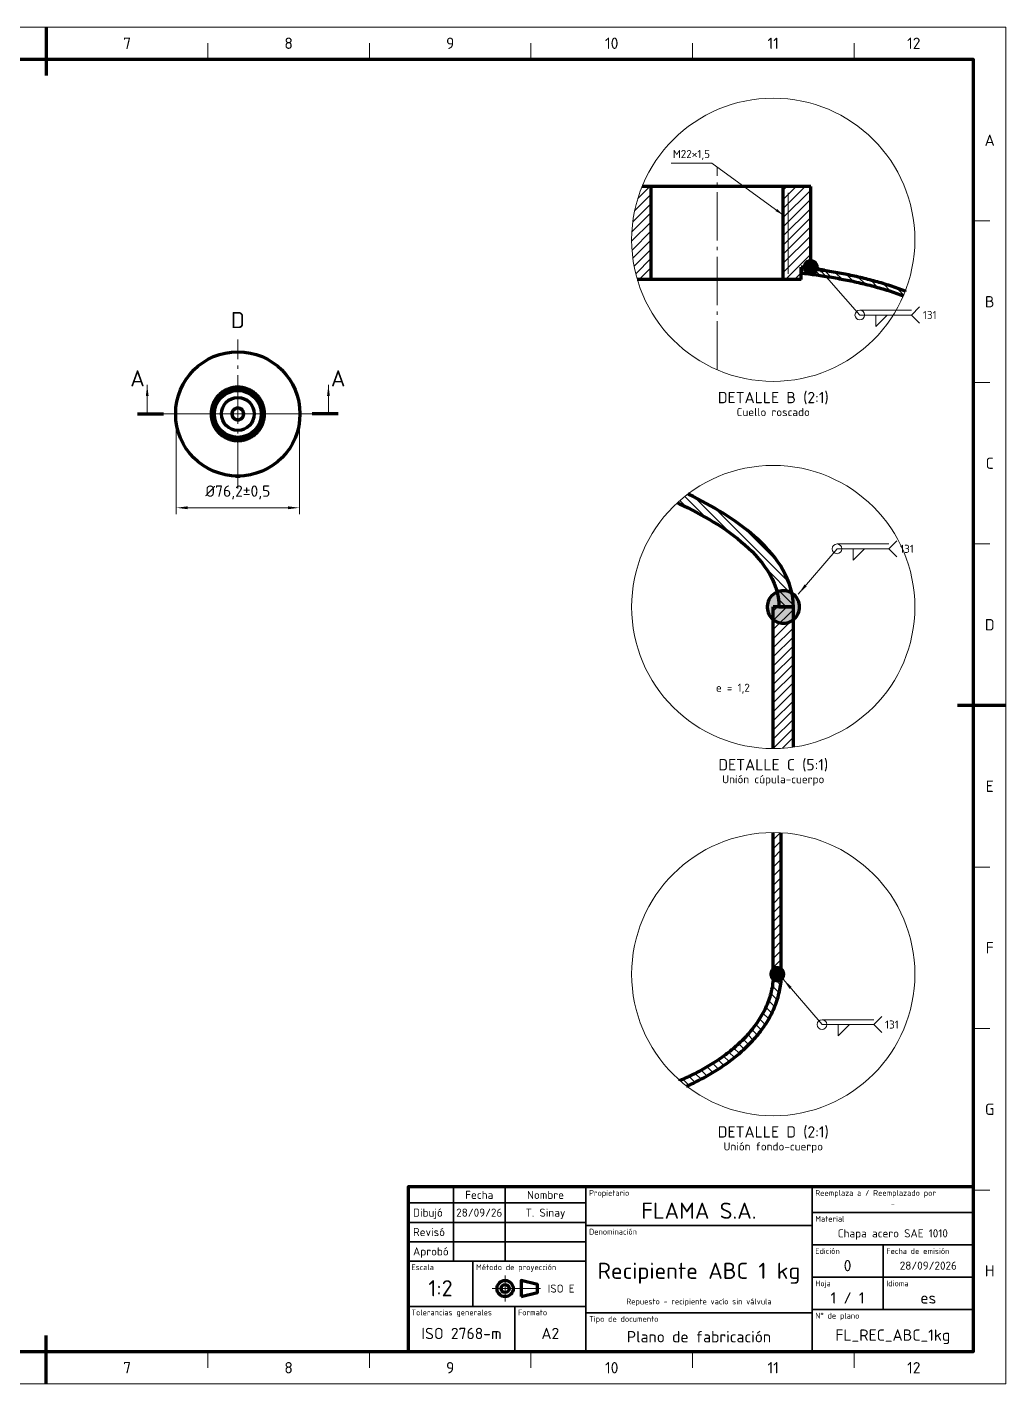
# Model space of a CAD drawing. Header units: millimetres. Extents: x 0 to 594, y 0 to 420.
# Drawn here: x 291.1 to 594, y 0 to 420 of the extents above; entities that cross this region are included whole.
import ezdxf
from ezdxf.enums import TextEntityAlignment as Align

# ---------------------------------------------------------------- set-up
doc = ezdxf.new("R2010")
doc.units = ezdxf.units.MM
doc.linetypes.add('IRAM-F-TRAZO-PUNTO', pattern=[20, 15, -2, 1, -2])
for name, color, linetype, lineweight in [('01-VISIBLE', 7, 'CONTINUOUS', 70), ('03-EJE', 1, 'IRAM-F-TRAZO-PUNTO', 18), ('04-COTA', 3, 'CONTINUOUS', 18), ('05-RAYADO', 8, 'CONTINUOUS', 18), ('06-TEXTO', 7, 'CONTINUOUS', 25), ('07-RECUADRO', 7, 'CONTINUOUS', 70), ('08-FINA', 5, 'CONTINUOUS', 18), ('10-ROTULO', 7, 'CONTINUOUS', 35), ('11-TEXTO-ROTULO', 7, 'CONTINUOUS', 25), ('12-SOLDADURA', 6, 'CONTINUOUS', 18)]:
    doc.layers.add(name, color=color, linetype=linetype, lineweight=lineweight)
doc.styles.add('ISO3098', font='isocpeur.ttf')
doc.dimstyles.new('FLAMA-IRAM', dxfattribs={"dimtxt": 3.5, "dimasz": 3.5, "dimexe": 2, "dimexo": 1.5, "dimgap": 1, "dimtad": 1, "dimdec": 1, "dimtxsty": 'ISO3098', "dimblk": 'IRAM_FLECHA', "dimblk1": 'IRAM_FLECHA', "dimblk2": 'IRAM_FLECHA', "dimcen": 2.5, "dimclrd": 3, "dimclre": 3, "dimclrt": 3, "dimazin": 3, "dimtfac": 1, "dimtmove": 0, "dimatfit": 3, "dimlwd": 18, "dimlwe": 18})

# ---------------------------------------------------------------- blocks, each defined once
blk = doc.blocks.new('IRAM_FLECHA')
blk.add_solid([(0, 0), (-1, 0.125), (-1, -0.125)])

msp = doc.modelspace()

# ---------------------------------------------------------------- hatches: boundary and pattern name
at = {"layer": '05-RAYADO'}
h = msp.add_hatch(dxfattribs=at)
h.set_pattern_fill('ANSI31', scale=0.62992)
h.paths.add_polyline_path([(479.92, 341.904), (479.754, 342.476), (479.48, 343.516), (479.232, 344.563), (479.009, 345.615), (478.812, 346.673), (478.641, 347.735), (478.496, 348.801), (478.378, 349.87), (478.285, 350.942), (478.219, 352.016), (478.18, 353.091), (478.167, 354.167), (478.18, 355.242), (478.219, 356.317), (478.285, 357.391), (478.378, 358.463), (478.496, 359.532), (478.641, 360.598), (478.812, 361.66), (479.009, 362.718), (479.232, 363.771), (479.48, 364.817), (479.754, 365.858), (480.054, 366.891), (480.379, 367.916), (480.729, 368.934), (481.104, 369.942), (481.394, 370.667), (484.224, 370.667), (484.224, 341.904)])
h = msp.add_hatch(dxfattribs=at)
h.set_pattern_fill('ANSI31', scale=0.62992)
h.paths.add_polyline_path([(530.62, 345.667), (530.62, 341.904), (524.976, 341.904), (524.976, 370.667), (533.6, 370.667), (533.6, 345.667)])
h = msp.add_hatch(dxfattribs=at)
h.set_pattern_fill('ANSI31', scale=0.62992, angle=90)
h.paths.add_polyline_path([(531, 345.619), (531.397, 345.572), (531.792, 345.525), (532.183, 345.478), (532.572, 345.432), (532.971, 345.384), (533.383, 345.335), (533.789, 345.286), (534.188, 345.238), (534.58, 345.191), (534.966, 345.145), (535.378, 345.095), (535.782, 345.046), (536.168, 344.999), (536.578, 344.949), (536.967, 344.901), (537.371, 344.85), (537.706, 344.797), (537.306, 344.832), (536.906, 344.87), (536.506, 344.907), (536.106, 344.94), (536.111, 344.895), (536.507, 344.827), (536.904, 344.763), (537.3, 344.701), (537.697, 344.64), (538.095, 344.579), (538.492, 344.518), (538.889, 344.457), (539.286, 344.396), (539.683, 344.335), (540.08, 344.273), (540.477, 344.211), (540.874, 344.147), (541.27, 344.083), (541.666, 344.017), (542.063, 343.95), (542.458, 343.88), (542.854, 343.809), (543.249, 343.735), (543.643, 343.659), (544.037, 343.581), (544.431, 343.5), (544.824, 343.416), (545.216, 343.331), (545.609, 343.245), (546.001, 343.157), (546.393, 343.07), (546.785, 342.982), (547.177, 342.894), (547.569, 342.805), (547.961, 342.716), (548.352, 342.627), (548.744, 342.537), (549.135, 342.446), (549.526, 342.354), (549.917, 342.261), (550.308, 342.168), (550.698, 342.072), (551.088, 341.976), (551.478, 341.878), (551.867, 341.778), (552.256, 341.677), (552.644, 341.575), (553.032, 341.47), (553.42, 341.365), (553.807, 341.258), (554.194, 341.149), (554.58, 341.039), (554.966, 340.928), (555.352, 340.815), (555.737, 340.701), (556.122, 340.586), (556.506, 340.469), (556.89, 340.351), (557.274, 340.231), (557.657, 340.11), (558.04, 339.988), (558.422, 339.864), (558.803, 339.738), (559.185, 339.611), (559.565, 339.482), (559.945, 339.351), (560.324, 339.219), (560.703, 339.085), (561.081, 338.949), (561.458, 338.811), (561.835, 338.671), (562.211, 338.53), (562.587, 338.387), (562.853, 338.283), (562.497, 337.392), (562.256, 336.83), (561.974, 336.937), (561.597, 337.079), (561.219, 337.218), (560.84, 337.355), (560.461, 337.491), (560.081, 337.624), (559.701, 337.756), (559.32, 337.886), (558.938, 338.014), (558.556, 338.141), (558.173, 338.266), (557.789, 338.389), (557.406, 338.51), (557.021, 338.63), (556.636, 338.748), (556.251, 338.865), (555.865, 338.98), (555.479, 339.094), (555.092, 339.206), (554.705, 339.317), (554.317, 339.426), (553.929, 339.534), (553.541, 339.641), (553.152, 339.746), (552.763, 339.85), (552.374, 339.952), (551.984, 340.053), (551.594, 340.153), (551.203, 340.252), (550.813, 340.349), (550.422, 340.445), (550.03, 340.54), (549.639, 340.633), (549.247, 340.725), (548.854, 340.817), (548.462, 340.906), (548.069, 340.995), (547.676, 341.083), (547.283, 341.169), (546.889, 341.255), (546.496, 341.339), (546.102, 341.422), (545.707, 341.504), (545.313, 341.585), (544.918, 341.665), (544.523, 341.744), (544.128, 341.822), (543.733, 341.898), (543.337, 341.974), (542.942, 342.049), (542.546, 342.123), (542.15, 342.195), (541.754, 342.267), (541.357, 342.338), (540.961, 342.408), (540.564, 342.476), (540.167, 342.544), (539.77, 342.611), (539.373, 342.677), (538.975, 342.742), (538.578, 342.806), (538.18, 342.869), (537.782, 342.932), (537.384, 342.993), (536.986, 343.054), (536.588, 343.113), (536.19, 343.172), (535.791, 343.23), (535.392, 343.287), (534.994, 343.343), (534.595, 343.398), (534.196, 343.452), (533.797, 343.506), (533.397, 343.559), (532.998, 343.61), (532.599, 343.661), (532.199, 343.712), (531.8, 343.761), (531.4, 343.81), (531, 343.857), (530.6, 343.904), (530.6, 345.667)])
h = msp.add_hatch(color=7, dxfattribs=at)
h.dxf.hatch_style = 1
h.paths.add_polyline_path([(535.559, 345.264), (535.438, 344.878), (535.242, 344.524), (534.978, 344.217), (534.658, 343.969), (534.295, 343.791), (533.903, 343.69), (533.499, 343.669), (533.099, 343.731), (532.719, 343.871), (532.376, 344.085), (532.082, 344.364), (531.851, 344.696), (531.692, 345.068), (531.61, 345.464), (531.61, 345.869), (531.692, 346.265), (531.851, 346.637), (532.082, 346.969), (532.376, 347.248), (532.719, 347.462), (533.099, 347.603), (533.499, 347.664), (533.903, 347.644), (534.295, 347.542), (534.658, 347.364), (534.978, 347.116), (535.242, 346.809), (535.438, 346.455), (535.559, 346.069), (535.6, 345.667)])
h = msp.add_hatch(dxfattribs=at)
h.set_pattern_fill('ANSI31', scale=0.62992, angle=90)
h.paths.add_polyline_path([(495.623, 275.478), (496.525, 275.036), (497.423, 274.587), (498.318, 274.132), (499.21, 273.669), (500.098, 273.199), (500.981, 272.722), (501.861, 272.237), (502.737, 271.745), (503.607, 271.245), (504.474, 270.736), (505.335, 270.22), (506.191, 269.694), (507.041, 269.16), (507.886, 268.616), (508.724, 268.063), (509.556, 267.501), (510.382, 266.928), (511.199, 266.345), (512.01, 265.752), (512.812, 265.147), (513.605, 264.531), (514.39, 263.904), (515.164, 263.265), (515.929, 262.613), (516.682, 261.948), (517.423, 261.271), (518.152, 260.579), (518.867, 259.874), (519.567, 259.154), (520.252, 258.42), (520.92, 257.67), (521.571, 256.905), (522.202, 256.123), (522.813, 255.326), (523.401, 254.512), (523.966, 253.681), (524.505, 252.834), (525.016, 251.969), (525.497, 251.088), (525.947, 250.19), (526.362, 249.275), (526.741, 248.345), (527.083, 247.401), (527.385, 246.443), (527.646, 245.473), (527.862, 244.492), (528.032, 243.503), (528.153, 242.506), (528.226, 241.504), (528.25, 240.5), (523.75, 240.5), (523.732, 241.506), (523.666, 242.511), (523.531, 243.508), (523.32, 244.492), (523.054, 245.463), (522.751, 246.423), (522.414, 247.372), (522.042, 248.307), (521.632, 249.226), (521.181, 250.126), (520.689, 251.004), (520.16, 251.861), (519.599, 252.696), (519.009, 253.512), (518.396, 254.311), (517.761, 255.092), (517.106, 255.857), (516.432, 256.604), (515.74, 257.335), (515.031, 258.05), (514.306, 258.748), (513.566, 259.431), (512.813, 260.098), (512.046, 260.751), (511.268, 261.39), (510.479, 262.015), (509.681, 262.628), (508.873, 263.229), (508.056, 263.817), (507.232, 264.395), (506.399, 264.961), (505.559, 265.516), (504.713, 266.061), (503.86, 266.596), (503.001, 267.121), (502.137, 267.637), (501.267, 268.143), (500.391, 268.641), (499.511, 269.129), (498.627, 269.61), (497.738, 270.082), (496.845, 270.547), (495.948, 271.004), (495.047, 271.454), (494.143, 271.896), (493.235, 272.331), (492.327, 272.759), (492.563, 272.978), (493.369, 273.691), (494.192, 274.384), (495.032, 275.056), (495.601, 275.489)])
h = msp.add_hatch(color=7, dxfattribs=at)
h.dxf.hatch_style = 1
h.paths.add_polyline_path([(530.023, 239.494), (529.72, 238.528), (529.229, 237.644), (528.57, 236.876), (527.77, 236.257), (526.862, 235.811), (525.882, 235.558), (524.872, 235.506), (523.872, 235.66), (522.923, 236.011), (522.064, 236.546), (521.331, 237.243), (520.753, 238.073), (520.354, 239.003), (520.151, 239.994), (520.151, 241.006), (520.354, 241.997), (520.753, 242.927), (521.331, 243.757), (522.064, 244.454), (522.923, 244.989), (523.872, 245.34), (524.872, 245.494), (525.882, 245.442), (526.862, 245.189), (527.77, 244.743), (528.57, 244.124), (529.229, 243.356), (529.72, 242.472), (530.023, 241.506), (530.125, 240.5)])
h = msp.add_hatch(dxfattribs=at)
h.set_pattern_fill('ANSI31', scale=0.62992)
h.paths.add_polyline_path([(528.25, 240.5), (528.25, 197.116), (527.366, 196.996), (526.296, 196.878), (525.225, 196.785), (524.151, 196.719), (523.076, 196.68), (522, 196.667), (522, 240.5)])
h = msp.add_hatch(dxfattribs=at)
h.set_pattern_fill('ANSI31', scale=0.62992)
h.paths.add_polyline_path([(524.5, 126.833), (522, 126.833), (522, 170.667), (523.076, 170.653), (524.151, 170.614), (524.5, 170.592)])
h = msp.add_hatch(dxfattribs=at)
h.set_pattern_fill('ANSI31', scale=0.62992, angle=90)
h.paths.add_polyline_path([(524.499, 126.433), (524.495, 126.032), (524.487, 125.632), (524.475, 125.232), (524.456, 124.832), (524.429, 124.432), (524.391, 124.034), (524.34, 123.636), (524.276, 123.241), (524.201, 122.848), (524.119, 122.456), (524.035, 122.064), (523.949, 121.673), (523.86, 121.283), (523.769, 120.893), (523.674, 120.504), (523.575, 120.116), (523.473, 119.728), (523.367, 119.342), (523.256, 118.958), (523.139, 118.574), (523.017, 118.193), (522.889, 117.814), (522.754, 117.437), (522.612, 117.062), (522.464, 116.69), (522.31, 116.321), (522.149, 115.954), (521.984, 115.589), (521.812, 115.227), (521.636, 114.868), (521.455, 114.51), (521.269, 114.156), (521.08, 113.803), (520.887, 113.452), (520.69, 113.103), (520.489, 112.757), (520.284, 112.413), (520.076, 112.07), (519.864, 111.731), (519.649, 111.393), (519.43, 111.058), (519.207, 110.725), (518.981, 110.395), (518.751, 110.067), (518.517, 109.742), (518.28, 109.419), (518.039, 109.099), (517.795, 108.782), (517.547, 108.467), (517.296, 108.155), (517.042, 107.845), (516.785, 107.538), (516.525, 107.234), (516.262, 106.932), (515.996, 106.633), (515.727, 106.336), (515.455, 106.041), (515.182, 105.749), (514.905, 105.46), (514.626, 105.172), (514.344, 104.888), (514.061, 104.605), (513.774, 104.325), (513.486, 104.048), (513.195, 103.772), (512.902, 103.499), (512.606, 103.229), (512.309, 102.961), (512.009, 102.695), (511.708, 102.431), (511.404, 102.17), (511.099, 101.912), (510.791, 101.655), (510.482, 101.401), (510.17, 101.149), (509.857, 100.899), (509.542, 100.652), (509.226, 100.407), (508.907, 100.164), (508.587, 99.923), (508.266, 99.685), (507.942, 99.448), (507.618, 99.214), (507.291, 98.982), (506.963, 98.752), (506.634, 98.524), (506.303, 98.298), (505.971, 98.075), (505.637, 97.853), (505.302, 97.634), (504.966, 97.416), (504.629, 97.201), (504.29, 96.988), (503.95, 96.776), (503.608, 96.567), (503.266, 96.359), (502.922, 96.154), (502.577, 95.951), (502.231, 95.749), (501.884, 95.55), (501.535, 95.352), (501.186, 95.156), (500.836, 94.962), (500.484, 94.77), (500.132, 94.58), (499.778, 94.392), (499.424, 94.206), (499.068, 94.021), (498.712, 93.839), (498.355, 93.658), (497.996, 93.479), (497.637, 93.301), (497.277, 93.126), (496.917, 92.952), (496.555, 92.78), (496.192, 92.61), (495.829, 92.442), (495.465, 92.275), (495.196, 92.153), (495.032, 92.277), (494.192, 92.95), (493.369, 93.642), (493.1, 93.881), (493.285, 93.96), (493.652, 94.121), (494.019, 94.283), (494.385, 94.448), (494.75, 94.613), (495.115, 94.781), (495.479, 94.951), (495.841, 95.122), (496.203, 95.295), (496.564, 95.47), (496.924, 95.647), (497.284, 95.826), (497.642, 96.007), (497.999, 96.189), (498.355, 96.374), (498.711, 96.56), (499.065, 96.748), (499.418, 96.938), (499.77, 97.131), (500.122, 97.325), (500.472, 97.521), (500.82, 97.719), (501.168, 97.919), (501.515, 98.122), (501.86, 98.326), (502.204, 98.532), (502.547, 98.741), (502.888, 98.951), (503.228, 99.164), (503.567, 99.379), (503.905, 99.596), (504.241, 99.815), (504.576, 100.036), (504.909, 100.26), (505.241, 100.485), (505.571, 100.713), (505.899, 100.943), (506.226, 101.176), (506.552, 101.41), (506.876, 101.647), (507.198, 101.887), (507.518, 102.128), (507.837, 102.372), (508.153, 102.618), (508.468, 102.867), (508.781, 103.118), (509.092, 103.372), (509.401, 103.628), (509.708, 103.886), (510.013, 104.147), (510.316, 104.41), (510.616, 104.676), (510.914, 104.944), (511.21, 105.215), (511.504, 105.488), (511.795, 105.764), (512.084, 106.043), (512.371, 106.324), (512.654, 106.607), (512.935, 106.894), (513.214, 107.182), (513.49, 107.474), (513.762, 107.768), (514.032, 108.065), (514.299, 108.364), (514.563, 108.666), (514.824, 108.971), (515.082, 109.279), (515.336, 109.589), (515.587, 109.902), (515.835, 110.218), (516.079, 110.536), (516.32, 110.857), (516.557, 111.181), (516.79, 111.507), (517.019, 111.836), (517.245, 112.168), (517.466, 112.503), (517.684, 112.84), (517.897, 113.18), (518.106, 113.522), (518.311, 113.867), (518.511, 114.215), (518.706, 114.566), (518.897, 114.918), (519.083, 115.274), (519.265, 115.632), (519.441, 115.992), (519.612, 116.355), (519.778, 116.72), (519.939, 117.088), (520.095, 117.458), (520.245, 117.83), (520.389, 118.204), (520.528, 118.58), (520.661, 118.959), (520.788, 119.339), (520.909, 119.722), (521.025, 120.106), (521.134, 120.492), (521.237, 120.88), (521.334, 121.269), (521.425, 121.66), (521.509, 122.052), (521.587, 122.446), (521.658, 122.841), (521.723, 123.237), (521.781, 123.634), (521.832, 124.032), (521.877, 124.43), (521.915, 124.83), (521.945, 125.23), (521.969, 125.63), (521.986, 126.031), (521.997, 126.432), (522, 126.833), (524.5, 126.833)])
h = msp.add_hatch(color=7, dxfattribs=at)
h.dxf.hatch_style = 1
h.paths.add_polyline_path([(525.209, 126.431), (525.088, 126.045), (524.892, 125.691), (524.628, 125.384), (524.308, 125.136), (523.945, 124.958), (523.553, 124.856), (523.149, 124.836), (522.749, 124.897), (522.369, 125.038), (522.026, 125.252), (521.732, 125.531), (521.501, 125.863), (521.342, 126.235), (521.26, 126.631), (521.26, 127.036), (521.342, 127.432), (521.501, 127.804), (521.732, 128.136), (522.026, 128.415), (522.369, 128.629), (522.749, 128.769), (523.149, 128.831), (523.553, 128.81), (523.945, 128.709), (524.308, 128.531), (524.628, 128.283), (524.892, 127.976), (525.088, 127.622), (525.209, 127.236), (525.25, 126.833)])
at = {"layer": '08-FINA'}
h = msp.add_hatch(color=7, dxfattribs=at)
h.dxf.hatch_style = 1
h.paths.add_polyline_path([(524.976, 361.917), (523.189, 363.711), (522.719, 363.064)])
h = msp.add_hatch(color=7, dxfattribs=at)
h.dxf.hatch_style = 1
h.paths.add_polyline_path([(534.8, 346.867), (536.776, 343.945), (537.434, 344.521)])
h = msp.add_hatch(color=7, dxfattribs=at)
h.dxf.hatch_style = 1
h.paths.add_polyline_path([(328.225, 309.262), (327.788, 305.762), (328.663, 305.762)])
h = msp.add_hatch(color=7, dxfattribs=at)
h.dxf.hatch_style = 1
h.paths.add_polyline_path([(384.325, 309.262), (383.888, 305.762), (384.763, 305.762)])
h = msp.add_hatch(color=7, dxfattribs=at)
h.dxf.hatch_style = 1
h.paths.add_polyline_path([(529.75, 244.5), (532.36, 246.873), (531.696, 247.442)])
h = msp.add_hatch(color=7, dxfattribs=at)
h.dxf.hatch_style = 1
h.paths.add_polyline_path([(525.1, 125.233), (527.046, 122.291), (527.71, 122.861)])

# ---------------------------------------------------------------- linework, layer by layer
at = {"layer": '01-VISIBLE'}
for p, q in [((355.525, 281.025), (355.525, 281.04)), ((355.525, 281.025), (357.025, 281.025)), ((357.025, 281.025), (357.025, 281.04))]:
    msp.add_line(p, q, dxfattribs=at)
for points in [[(484.224, 370.667), (481.394, 370.667)], [(484.224, 341.904), (484.224, 370.667)], [(524.976, 370.667), (524.368, 370.667), (523.76, 370.667), (523.151, 370.667), (522.543, 370.667), (521.935, 370.667), (521.327, 370.667), (520.718, 370.667), (520.11, 370.667), (519.502, 370.667), (518.894, 370.667), (518.285, 370.667), (517.677, 370.667), (517.069, 370.667), (516.461, 370.667), (515.852, 370.667), (515.244, 370.667), (514.636, 370.667), (514.028, 370.667), (513.419, 370.667), (512.811, 370.667), (512.203, 370.667), (511.595, 370.667), (510.987, 370.667), (510.378, 370.667), (509.77, 370.667), (509.162, 370.667), (508.554, 370.667), (507.945, 370.667), (507.337, 370.667), (506.729, 370.667), (506.121, 370.667), (505.512, 370.667), (504.904, 370.667), (504.296, 370.667), (503.688, 370.667), (503.079, 370.667), (502.471, 370.667), (501.863, 370.667), (501.255, 370.667), (500.646, 370.667), (500.038, 370.667), (499.43, 370.667), (498.822, 370.667), (498.213, 370.667), (497.605, 370.667), (496.997, 370.667), (496.389, 370.667), (495.781, 370.667), (495.172, 370.667), (494.564, 370.667), (493.956, 370.667), (493.348, 370.667), (492.739, 370.667), (492.131, 370.667), (491.523, 370.667), (490.915, 370.667), (490.306, 370.667), (489.698, 370.667), (489.09, 370.667), (488.482, 370.667), (487.873, 370.667), (487.265, 370.667), (486.657, 370.667), (486.049, 370.667), (485.44, 370.667), (484.832, 370.667), (484.224, 370.667)], [(533.6, 370.667), (524.976, 370.667)], [(524.976, 370.667), (524.976, 341.904)], [(533.6, 345.667), (533.6, 370.667)], [(537.73, 344.796), (537.096, 344.885), (536.447, 344.965), (535.797, 345.044), (535.148, 345.123), (534.498, 345.201), (533.848, 345.279), (533.199, 345.357), (532.549, 345.434), (531.9, 345.512), (531.25, 345.589), (530.6, 345.667)], [(530.6, 345.667), (530.6, 343.904)], [(530.62, 341.904), (530.62, 345.667)], [(533.6, 345.667), (530.62, 345.667)], [(533.6, 347.667), (533.398, 347.656), (533.197, 347.626), (533.001, 347.575), (532.811, 347.505), (532.629, 347.415), (532.457, 347.308), (532.297, 347.184), (532.15, 347.045), (532.018, 346.891), (531.903, 346.725), (531.804, 346.547), (531.724, 346.361), (531.664, 346.168), (531.623, 345.97), (531.603, 345.768), (531.603, 345.565), (531.623, 345.364), (531.664, 345.165), (531.724, 344.972), (531.804, 344.786), (531.903, 344.609), (532.018, 344.442), (532.15, 344.289), (532.297, 344.149), (532.457, 344.025), (532.629, 343.918), (532.811, 343.829), (533.001, 343.758), (533.197, 343.708), (533.398, 343.677), (533.6, 343.667)], [(535.6, 345.667), (535.589, 345.876), (535.556, 346.082), (535.502, 346.285), (535.427, 346.48), (535.332, 346.667), (535.218, 346.842), (535.086, 347.005), (534.938, 347.153), (534.776, 347.285), (534.6, 347.399), (534.413, 347.494), (534.218, 347.569), (534.016, 347.623), (533.809, 347.656), (533.6, 347.667)], [(533.6, 343.667), (533.809, 343.678), (534.016, 343.71), (534.218, 343.765), (534.413, 343.84), (534.6, 343.935), (534.776, 344.049), (534.938, 344.18), (535.086, 344.328), (535.218, 344.491), (535.332, 344.667), (535.427, 344.853), (535.502, 345.049), (535.556, 345.251), (535.589, 345.458), (535.6, 345.667)], [(562.853, 338.283), (562.853, 338.284), (562.288, 338.501), (561.721, 338.714), (561.153, 338.923), (560.583, 339.127), (560.012, 339.328), (559.439, 339.525), (558.865, 339.717), (558.29, 339.907), (557.714, 340.092), (557.137, 340.274), (556.558, 340.453), (555.979, 340.629), (555.399, 340.801), (554.817, 340.971), (554.235, 341.137), (553.652, 341.301), (553.068, 341.461), (552.484, 341.617), (551.898, 341.77), (551.311, 341.92), (550.724, 342.066), (550.136, 342.209), (549.547, 342.349), (548.957, 342.487), (548.367, 342.624), (547.777, 342.758), (547.186, 342.891), (546.596, 343.024), (546.005, 343.156), (545.414, 343.288), (544.822, 343.417), (544.23, 343.541), (543.636, 343.66), (543.042, 343.774), (542.446, 343.882), (541.85, 343.986), (541.253, 344.086), (540.655, 344.182), (540.057, 344.277), (539.459, 344.369), (538.86, 344.461), (538.262, 344.553), (537.663, 344.645), (537.065, 344.738), (536.467, 344.833), (535.948, 344.948)], [(535.948, 344.948), (536.246, 344.929), (536.543, 344.904), (536.84, 344.876), (537.136, 344.848), (537.433, 344.82), (537.73, 344.796)], [(536.696, 344.796), (536.868, 344.796), (537.04, 344.796), (537.213, 344.796), (537.385, 344.796), (537.558, 344.796), (537.73, 344.796)], [(484.224, 341.904), (479.92, 341.904)], [(524.976, 341.904), (524.368, 341.904), (523.76, 341.904), (523.151, 341.904), (522.543, 341.904), (521.935, 341.904), (521.327, 341.904), (520.718, 341.904), (520.11, 341.904), (519.502, 341.904), (518.894, 341.904), (518.285, 341.904), (517.677, 341.904), (517.069, 341.904), (516.461, 341.904), (515.852, 341.904), (515.244, 341.904), (514.636, 341.904), (514.028, 341.904), (513.419, 341.904), (512.811, 341.904), (512.203, 341.904), (511.595, 341.904), (510.987, 341.904), (510.378, 341.904), (509.77, 341.904), (509.162, 341.904), (508.554, 341.904), (507.945, 341.904), (507.337, 341.904), (506.729, 341.904), (506.121, 341.904), (505.512, 341.904), (504.904, 341.904), (504.296, 341.904), (503.688, 341.904), (503.079, 341.904), (502.471, 341.904), (501.863, 341.904), (501.255, 341.904), (500.646, 341.904), (500.038, 341.904), (499.43, 341.904), (498.822, 341.904), (498.213, 341.904), (497.605, 341.904), (496.997, 341.904), (496.389, 341.904), (495.781, 341.904), (495.172, 341.904), (494.564, 341.904), (493.956, 341.904), (493.348, 341.904), (492.739, 341.904), (492.131, 341.904), (491.523, 341.904), (490.915, 341.904), (490.306, 341.904), (489.698, 341.904), (489.09, 341.904), (488.482, 341.904), (487.873, 341.904), (487.265, 341.904), (486.657, 341.904), (486.049, 341.904), (485.44, 341.904), (484.832, 341.904), (484.224, 341.904)], [(530.62, 341.904), (524.976, 341.904)], [(530.6, 343.904), (531.198, 343.834), (531.795, 343.762), (532.392, 343.687), (532.99, 343.612), (533.586, 343.534), (534.183, 343.454), (534.779, 343.373), (535.375, 343.289), (535.971, 343.204), (536.566, 343.116), (537.162, 343.027), (537.757, 342.936), (538.351, 342.842), (538.945, 342.747), (539.539, 342.65), (540.133, 342.55), (540.726, 342.448), (541.319, 342.345), (541.911, 342.239), (542.503, 342.131), (543.095, 342.02), (543.686, 341.908), (544.277, 341.793), (544.867, 341.675), (545.457, 341.556), (546.046, 341.434), (546.635, 341.309), (547.224, 341.182), (547.811, 341.053), (548.399, 340.921), (548.985, 340.786), (549.571, 340.649), (550.157, 340.509), (550.741, 340.366), (551.325, 340.221), (551.909, 340.073), (552.491, 339.921), (553.073, 339.767), (553.654, 339.61), (554.234, 339.45), (554.813, 339.286), (555.391, 339.12), (555.969, 338.95), (556.545, 338.776), (557.12, 338.599), (557.695, 338.419), (558.268, 338.235), (558.839, 338.047), (559.41, 337.855), (559.979, 337.66), (560.547, 337.46), (561.113, 337.256), (561.678, 337.048), (562.241, 336.836), (562.256, 336.83)], [(364.559, 300.262), (364.557, 300.463), (364.55, 300.663), (364.538, 300.863), (364.521, 301.062), (364.499, 301.261), (364.472, 301.459), (364.441, 301.657), (364.405, 301.854), (364.364, 302.05), (364.319, 302.245), (364.268, 302.439), (364.213, 302.631), (364.154, 302.822), (364.09, 303.012), (364.021, 303.2), (363.948, 303.386), (363.87, 303.571), (363.788, 303.754), (363.701, 303.934), (363.61, 304.112), (363.515, 304.289), (363.416, 304.462), (363.312, 304.634), (363.205, 304.802), (363.093, 304.969), (362.977, 305.132), (362.858, 305.292), (362.734, 305.45), (362.607, 305.605), (362.476, 305.756), (362.341, 305.904), (362.203, 306.049), (362.062, 306.191), (361.917, 306.329), (361.769, 306.463), (361.617, 306.594), (361.463, 306.722), (361.305, 306.845), (361.144, 306.965), (360.981, 307.08), (360.815, 307.192), (360.646, 307.3), (360.475, 307.403), (360.301, 307.503), (360.125, 307.598), (359.947, 307.689), (359.766, 307.775), (359.583, 307.857), (359.399, 307.935), (359.213, 308.008), (359.025, 308.077), (358.835, 308.141), (358.644, 308.201), (358.451, 308.256), (358.258, 308.306), (358.063, 308.352), (357.867, 308.392), (357.67, 308.429), (357.472, 308.46), (357.274, 308.486), (357.075, 308.508), (356.875, 308.525), (356.675, 308.537), (356.475, 308.544), (356.275, 308.547), (356.075, 308.544), (355.875, 308.537), (355.675, 308.525), (355.475, 308.508), (355.276, 308.486), (355.078, 308.46), (354.88, 308.429), (354.683, 308.392), (354.487, 308.352), (354.292, 308.306), (354.099, 308.256), (353.906, 308.201), (353.715, 308.141), (353.525, 308.077), (353.337, 308.008), (353.151, 307.935), (352.967, 307.857), (352.784, 307.775), (352.603, 307.689), (352.425, 307.598), (352.249, 307.503), (352.075, 307.403), (351.904, 307.3), (351.735, 307.192), (351.569, 307.08), (351.406, 306.965), (351.245, 306.845), (351.087, 306.722), (350.933, 306.594), (350.781, 306.463), (350.633, 306.329), (350.488, 306.191), (350.347, 306.049), (350.209, 305.904), (350.074, 305.756), (349.943, 305.605), (349.816, 305.45), (349.692, 305.292), (349.573, 305.132), (349.457, 304.969), (349.345, 304.802), (349.238, 304.634), (349.134, 304.462), (349.035, 304.289), (348.94, 304.112), (348.849, 303.934), (348.762, 303.754), (348.68, 303.571), (348.602, 303.386), (348.529, 303.2), (348.46, 303.012), (348.396, 302.822), (348.337, 302.631), (348.282, 302.439), (348.231, 302.245), (348.186, 302.05), (348.145, 301.854), (348.109, 301.657), (348.078, 301.459), (348.051, 301.261), (348.029, 301.062), (348.012, 300.863), (348, 300.663), (347.993, 300.463), (347.991, 300.262), (347.993, 300.062), (348, 299.862), (348.012, 299.662), (348.029, 299.463), (348.051, 299.264), (348.078, 299.066), (348.109, 298.868), (348.145, 298.671), (348.186, 298.475), (348.231, 298.28), (348.282, 298.086), (348.337, 297.894), (348.396, 297.703), (348.46, 297.513), (348.529, 297.325), (348.602, 297.139), (348.68, 296.954), (348.762, 296.771), (348.849, 296.591), (348.94, 296.413), (349.035, 296.236), (349.134, 296.063), (349.238, 295.891), (349.345, 295.723), (349.457, 295.556), (349.573, 295.393), (349.692, 295.233), (349.816, 295.075), (349.943, 294.92), (350.074, 294.769), (350.209, 294.621), (350.347, 294.476), (350.488, 294.334), (350.633, 294.196), (350.781, 294.062), (350.933, 293.931), (351.087, 293.803), (351.245, 293.68), (351.406, 293.56), (351.569, 293.445), (351.735, 293.333), (351.904, 293.225), (352.075, 293.122), (352.249, 293.022), (352.425, 292.927), (352.603, 292.836), (352.784, 292.75), (352.967, 292.668), (353.151, 292.59), (353.337, 292.517), (353.525, 292.448), (353.715, 292.384), (353.906, 292.324), (354.099, 292.269), (354.292, 292.219), (354.487, 292.173), (354.683, 292.133), (354.88, 292.096), (355.078, 292.065), (355.276, 292.039), (355.475, 292.017), (355.675, 292), (355.875, 291.988), (356.075, 291.981), (356.275, 291.978), (356.475, 291.981), (356.675, 291.988), (356.875, 292), (357.075, 292.017), (357.274, 292.039), (357.472, 292.065), (357.67, 292.096), (357.867, 292.133), (358.063, 292.173), (358.258, 292.219), (358.451, 292.269), (358.644, 292.324), (358.835, 292.384), (359.025, 292.448), (359.213, 292.517), (359.399, 292.59), (359.583, 292.668), (359.766, 292.75), (359.947, 292.836), (360.125, 292.927), (360.301, 293.022), (360.475, 293.122), (360.646, 293.225), (360.815, 293.333), (360.981, 293.445), (361.144, 293.56), (361.305, 293.68), (361.463, 293.803), (361.617, 293.931), (361.769, 294.062), (361.917, 294.196), (362.062, 294.334), (362.203, 294.476), (362.341, 294.621), (362.476, 294.769), (362.607, 294.92), (362.734, 295.075), (362.858, 295.233), (362.977, 295.393), (363.093, 295.556), (363.205, 295.723), (363.312, 295.891), (363.416, 296.063), (363.515, 296.236), (363.61, 296.413), (363.701, 296.591), (363.788, 296.771), (363.87, 296.954), (363.948, 297.139), (364.021, 297.325), (364.09, 297.513), (364.154, 297.703), (364.213, 297.894), (364.268, 298.086), (364.319, 298.28), (364.364, 298.475), (364.405, 298.671), (364.441, 298.868), (364.472, 299.066), (364.499, 299.264), (364.521, 299.463), (364.538, 299.662), (364.55, 299.862), (364.557, 300.062), (364.559, 300.262)], [(364.103, 300.262), (364.1, 300.463), (364.093, 300.664), (364.08, 300.864), (364.062, 301.064), (364.039, 301.264), (364.01, 301.462), (363.977, 301.66), (363.939, 301.857), (363.895, 302.053), (363.847, 302.248), (363.793, 302.442), (363.735, 302.634), (363.672, 302.824), (363.604, 303.013), (363.531, 303.2), (363.453, 303.385), (363.371, 303.568), (363.284, 303.749), (363.192, 303.928), (363.096, 304.104), (362.995, 304.277), (362.89, 304.448), (362.78, 304.617), (362.666, 304.782), (362.548, 304.944), (362.426, 305.104), (362.3, 305.26), (362.17, 305.413), (362.036, 305.562), (361.898, 305.708), (361.757, 305.851), (361.612, 305.989), (361.463, 306.124), (361.311, 306.255), (361.156, 306.383), (360.997, 306.506), (360.835, 306.625), (360.671, 306.74), (360.503, 306.85), (360.333, 306.956), (360.16, 307.058), (359.984, 307.156), (359.806, 307.249), (359.626, 307.337), (359.444, 307.42), (359.259, 307.499), (359.072, 307.573), (358.884, 307.643), (358.694, 307.707), (358.502, 307.767), (358.309, 307.821), (358.115, 307.871), (357.919, 307.916), (357.722, 307.955), (357.524, 307.99), (357.326, 308.02), (357.126, 308.044), (356.927, 308.063), (356.726, 308.077), (356.526, 308.086), (356.325, 308.09), (356.124, 308.089), (355.924, 308.082), (355.723, 308.071), (355.523, 308.054), (355.324, 308.032), (355.125, 308.005), (354.927, 307.973), (354.729, 307.936), (354.533, 307.894), (354.338, 307.847), (354.144, 307.795), (353.952, 307.738), (353.761, 307.676), (353.571, 307.609), (353.384, 307.537), (353.198, 307.46), (353.015, 307.379), (352.833, 307.293), (352.654, 307.203), (352.478, 307.108), (352.303, 307.008), (352.132, 306.904), (351.963, 306.795), (351.797, 306.683), (351.633, 306.566), (351.473, 306.445), (351.316, 306.319), (351.163, 306.19), (351.012, 306.057), (350.865, 305.92), (350.722, 305.78), (350.582, 305.636), (350.447, 305.488), (350.314, 305.337), (350.186, 305.182), (350.062, 305.024), (349.942, 304.864), (349.826, 304.7), (349.715, 304.533), (349.607, 304.363), (349.504, 304.191), (349.406, 304.016), (349.312, 303.839), (349.222, 303.659), (349.138, 303.477), (349.057, 303.293), (348.982, 303.107), (348.912, 302.919), (348.846, 302.729), (348.785, 302.538), (348.729, 302.345), (348.678, 302.151), (348.632, 301.955), (348.591, 301.759), (348.556, 301.561), (348.525, 301.363), (348.499, 301.164), (348.479, 300.964), (348.463, 300.764), (348.453, 300.563), (348.448, 300.363), (348.448, 300.162), (348.453, 299.961), (348.463, 299.761), (348.479, 299.561), (348.499, 299.361), (348.525, 299.162), (348.556, 298.964), (348.592, 298.766), (348.632, 298.57), (348.678, 298.374), (348.729, 298.18), (348.785, 297.987), (348.846, 297.796), (348.912, 297.606), (348.982, 297.418), (349.058, 297.232), (349.138, 297.048), (349.222, 296.866), (349.312, 296.686), (349.406, 296.509), (349.504, 296.334), (349.607, 296.162), (349.715, 295.992), (349.826, 295.825), (349.942, 295.661), (350.062, 295.5), (350.186, 295.343), (350.315, 295.188), (350.447, 295.037), (350.583, 294.889), (350.722, 294.745), (350.865, 294.604), (351.012, 294.467), (351.162, 294.334), (351.316, 294.205), (351.473, 294.08), (351.633, 293.959), (351.796, 293.842), (351.962, 293.729), (352.131, 293.621), (352.303, 293.517), (352.478, 293.418), (352.654, 293.323), (352.834, 293.232), (353.015, 293.146), (353.199, 293.065), (353.384, 292.989), (353.572, 292.917), (353.761, 292.85), (353.952, 292.788), (354.144, 292.731), (354.338, 292.679), (354.533, 292.631), (354.73, 292.589), (354.927, 292.552), (355.125, 292.52), (355.324, 292.493), (355.523, 292.471), (355.724, 292.454), (355.924, 292.442), (356.125, 292.436), (356.325, 292.434), (356.526, 292.438), (356.727, 292.447), (356.927, 292.461), (357.127, 292.48), (357.326, 292.505), (357.524, 292.534), (357.722, 292.569), (357.919, 292.609), (358.115, 292.653), (358.309, 292.703), (358.502, 292.758), (358.694, 292.818), (358.884, 292.882), (359.072, 292.952), (359.259, 293.026), (359.443, 293.105), (359.626, 293.189), (359.806, 293.277), (359.984, 293.37), (360.16, 293.467), (360.333, 293.569), (360.503, 293.675), (360.67, 293.786), (360.835, 293.901), (360.997, 294.02), (361.155, 294.143), (361.311, 294.27), (361.463, 294.401), (361.611, 294.536), (361.757, 294.675), (361.898, 294.817), (362.036, 294.963), (362.17, 295.112), (362.301, 295.265), (362.427, 295.421), (362.549, 295.58), (362.667, 295.743), (362.781, 295.908), (362.89, 296.076), (362.995, 296.247), (363.096, 296.421), (363.192, 296.597), (363.284, 296.776), (363.371, 296.957), (363.453, 297.14), (363.531, 297.325), (363.604, 297.512), (363.672, 297.701), (363.735, 297.891), (363.793, 298.083), (363.847, 298.277), (363.895, 298.472), (363.939, 298.668), (363.977, 298.865), (364.01, 299.063), (364.039, 299.261), (364.062, 299.461), (364.08, 299.661), (364.093, 299.861), (364.1, 300.062), (364.103, 300.262)], [(358.119, 300.262), (358.108, 300.465), (358.075, 300.666), (358.019, 300.861), (357.943, 301.05), (357.846, 301.228), (357.73, 301.395), (357.597, 301.549), (357.447, 301.686), (357.284, 301.806), (357.108, 301.908), (356.922, 301.99), (356.728, 302.05), (356.528, 302.089), (356.326, 302.106), (356.123, 302.1), (355.921, 302.073), (355.724, 302.023), (355.534, 301.951), (355.353, 301.86), (355.183, 301.749), (355.026, 301.619), (354.884, 301.474), (354.759, 301.313), (354.653, 301.14), (354.566, 300.957), (354.5, 300.764), (354.456, 300.566), (354.434, 300.364), (354.434, 300.161), (354.456, 299.959), (354.5, 299.761), (354.566, 299.568), (354.653, 299.385), (354.759, 299.212), (354.884, 299.051), (355.026, 298.906), (355.183, 298.776), (355.353, 298.665), (355.534, 298.574), (355.724, 298.502), (355.921, 298.452), (356.123, 298.425), (356.326, 298.419), (356.528, 298.436), (356.728, 298.475), (356.922, 298.535), (357.108, 298.617), (357.284, 298.719), (357.447, 298.839), (357.597, 298.976), (357.73, 299.13), (357.846, 299.297), (357.943, 299.475), (358.019, 299.664), (358.075, 299.859), (358.108, 300.06), (358.119, 300.262)], [(358.071, 300.262), (358.06, 300.464), (358.026, 300.662), (357.97, 300.856), (357.893, 301.042), (357.796, 301.218), (357.679, 301.382), (357.545, 301.533), (357.395, 301.667), (357.231, 301.783), (357.054, 301.881), (356.868, 301.958), (356.675, 302.014), (356.476, 302.047), (356.275, 302.059), (356.074, 302.047), (355.875, 302.014), (355.682, 301.958), (355.496, 301.881), (355.319, 301.783), (355.155, 301.667), (355.005, 301.533), (354.871, 301.382), (354.754, 301.218), (354.657, 301.042), (354.58, 300.856), (354.524, 300.662), (354.49, 300.464), (354.479, 300.262), (354.49, 300.061), (354.524, 299.863), (354.58, 299.669), (354.657, 299.483), (354.754, 299.307), (354.871, 299.143), (355.005, 298.992), (355.155, 298.858), (355.319, 298.742), (355.496, 298.644), (355.682, 298.567), (355.875, 298.511), (356.074, 298.478), (356.275, 298.466), (356.476, 298.478), (356.675, 298.511), (356.868, 298.567), (357.054, 298.644), (357.231, 298.742), (357.395, 298.858), (357.545, 298.992), (357.679, 299.143), (357.796, 299.307), (357.893, 299.483), (357.97, 299.669), (358.026, 299.863), (358.06, 300.061), (358.071, 300.262)], [(528.25, 240.5), (528.195, 242.012), (528.03, 243.516), (527.755, 245.004), (527.377, 246.47), (526.905, 247.907), (526.345, 249.313), (525.705, 250.684), (524.989, 252.018), (524.205, 253.312), (523.361, 254.569), (522.464, 255.787), (521.518, 256.968), (520.528, 258.114), (519.5, 259.224), (518.437, 260.301), (517.342, 261.346), (516.218, 262.36), (515.069, 263.345), (513.896, 264.301), (512.702, 265.231), (511.488, 266.135), (510.257, 267.015), (509.009, 267.872), (507.746, 268.707), (506.47, 269.52), (505.181, 270.313), (503.88, 271.086), (502.568, 271.841), (501.246, 272.577), (499.914, 273.297), (498.574, 274), (497.225, 274.687), (495.869, 275.358), (495.6, 275.488)], [(492.325, 272.757), (492.932, 272.475), (494.289, 271.825), (495.638, 271.16), (496.98, 270.478), (498.312, 269.778), (499.635, 269.062), (500.947, 268.326), (502.249, 267.571), (503.538, 266.795), (504.813, 265.997), (506.075, 265.177), (507.321, 264.333), (508.549, 263.464), (509.758, 262.569), (510.947, 261.647), (512.113, 260.695), (513.252, 259.713), (514.361, 258.696), (515.437, 257.645), (516.476, 256.557), (517.475, 255.431), (518.429, 254.268), (519.336, 253.067), (520.183, 251.824), (520.958, 250.535), (521.646, 249.197), (522.242, 247.816), (522.758, 246.403), (523.197, 244.963), (523.533, 243.498), (523.707, 242.004), (523.75, 240.5)], [(525.125, 245.5), (524.619, 245.474), (524.119, 245.398), (523.628, 245.271), (523.153, 245.095), (522.698, 244.872), (522.269, 244.604), (521.868, 244.294), (521.501, 243.945), (521.171, 243.561), (520.882, 243.145), (520.636, 242.702), (520.436, 242.237), (520.285, 241.753), (520.183, 241.257), (520.131, 240.753), (520.131, 240.247), (520.183, 239.743), (520.285, 239.247), (520.436, 238.763), (520.636, 238.298), (520.882, 237.855), (521.171, 237.439), (521.501, 237.055), (521.868, 236.706), (522.269, 236.396), (522.698, 236.128), (523.153, 235.905), (523.628, 235.729), (524.119, 235.602), (524.619, 235.526), (525.125, 235.5)], [(530.125, 240.5), (530.098, 241.023), (530.016, 241.54), (529.88, 242.045), (529.693, 242.534), (529.455, 243), (529.17, 243.439), (528.841, 243.846), (528.471, 244.216), (528.064, 244.545), (527.625, 244.83), (527.159, 245.068), (526.67, 245.255), (526.165, 245.391), (525.648, 245.473), (525.125, 245.5)], [(528.25, 240.5), (522, 240.5)], [(522, 196.667), (522, 240.5)], [(523.75, 240.5), (528.25, 240.5)], [(525.125, 235.5), (525.648, 235.527), (526.165, 235.609), (526.67, 235.745), (527.159, 235.932), (527.625, 236.17), (528.064, 236.455), (528.471, 236.784), (528.841, 237.154), (529.17, 237.561), (529.455, 238), (529.693, 238.466), (529.88, 238.955), (530.016, 239.46), (530.098, 239.977), (530.125, 240.5)], [(528.25, 197.116), (528.25, 240.5)], [(522, 126.833), (522, 170.667)], [(524.5, 126.833), (524.5, 170.592)], [(522, 126.833), (521.992, 126.232), (521.969, 125.63), (521.931, 125.03), (521.877, 124.43), (521.808, 123.832), (521.723, 123.237), (521.623, 122.643), (521.509, 122.052), (521.38, 121.465), (521.237, 120.88), (521.08, 120.299), (520.909, 119.722), (520.725, 119.149), (520.528, 118.58), (520.318, 118.016), (520.095, 117.458), (519.859, 116.904), (519.612, 116.355), (519.353, 115.812), (519.083, 115.274), (518.802, 114.742), (518.511, 114.215), (518.209, 113.695), (517.897, 113.18), (517.576, 112.671), (517.245, 112.168), (516.905, 111.671), (516.557, 111.181), (516.2, 110.696), (515.835, 110.218), (515.462, 109.745), (515.082, 109.279), (514.694, 108.819), (514.299, 108.364), (513.898, 107.916), (513.49, 107.474), (513.075, 107.038), (512.654, 106.607), (512.228, 106.183), (511.795, 105.764), (511.358, 105.351), (510.914, 104.944), (510.466, 104.543), (510.013, 104.147), (509.555, 103.756), (509.092, 103.372), (508.625, 102.992), (508.153, 102.618), (507.677, 102.25), (507.198, 101.887), (506.714, 101.529), (506.226, 101.176), (505.735, 100.828), (505.241, 100.485), (504.742, 100.148), (504.241, 99.815), (503.736, 99.487), (503.228, 99.164), (502.718, 98.846), (502.204, 98.532), (501.687, 98.223), (501.168, 97.919), (500.646, 97.62), (500.122, 97.325), (499.594, 97.034), (499.065, 96.748), (498.533, 96.466), (497.999, 96.189), (497.463, 95.916), (496.924, 95.647), (496.384, 95.383), (495.841, 95.122), (495.297, 94.866), (494.75, 94.613), (494.202, 94.365), (493.652, 94.121), (493.1, 93.881), (493.1, 93.88)], [(495.196, 92.153), (495.647, 92.358), (496.192, 92.61), (496.736, 92.866), (497.277, 93.126), (497.817, 93.39), (498.355, 93.658), (498.89, 93.93), (499.424, 94.206), (499.955, 94.486), (500.484, 94.77), (501.011, 95.059), (501.535, 95.352), (502.057, 95.649), (502.577, 95.951), (503.094, 96.257), (503.608, 96.567), (504.12, 96.882), (504.629, 97.201), (505.135, 97.525), (505.637, 97.853), (506.137, 98.186), (506.634, 98.524), (507.127, 98.867), (507.618, 99.214), (508.104, 99.566), (508.587, 99.923), (509.067, 100.285), (509.542, 100.652), (510.014, 101.024), (510.482, 101.401), (510.945, 101.783), (511.404, 102.17), (511.859, 102.563), (512.309, 102.961), (512.754, 103.364), (513.195, 103.772), (513.63, 104.186), (514.061, 104.605), (514.485, 105.03), (514.905, 105.46), (515.319, 105.895), (515.727, 106.336), (516.129, 106.782), (516.525, 107.234), (516.914, 107.692), (517.296, 108.155), (517.671, 108.624), (518.039, 109.099), (518.399, 109.58), (518.751, 110.067), (519.094, 110.56), (519.43, 111.058), (519.757, 111.561), (520.076, 112.07), (520.387, 112.584), (520.69, 113.103), (520.984, 113.627), (521.269, 114.156), (521.546, 114.689), (521.812, 115.227), (522.067, 115.771), (522.31, 116.321), (522.539, 116.876), (522.754, 117.437), (522.954, 118.003), (523.139, 118.574), (523.312, 119.15), (523.473, 119.728), (523.625, 120.31), (523.769, 120.893), (523.905, 121.478), (524.035, 122.064), (524.161, 122.652), (524.276, 123.241), (524.367, 123.835), (524.429, 124.432), (524.466, 125.032), (524.487, 125.632), (524.497, 126.233), (524.5, 126.833)], [(523.25, 128.833), (523.048, 128.823), (522.847, 128.792), (522.651, 128.742), (522.461, 128.671), (522.279, 128.582), (522.107, 128.475), (521.947, 128.351), (521.8, 128.211), (521.668, 128.058), (521.553, 127.891), (521.454, 127.714), (521.374, 127.528), (521.314, 127.335), (521.273, 127.136), (521.253, 126.935), (521.253, 126.732), (521.273, 126.53), (521.314, 126.332), (521.374, 126.139), (521.454, 125.953), (521.553, 125.775), (521.668, 125.609), (521.8, 125.455), (521.947, 125.316), (522.107, 125.192), (522.279, 125.085), (522.461, 124.995), (522.651, 124.925), (522.847, 124.874), (523.048, 124.844), (523.25, 124.833)], [(524.5, 126.833), (522, 126.833)], [(524.5, 126.833), (522, 126.833)], [(525.25, 126.833), (525.239, 127.042), (525.206, 127.249), (525.152, 127.451), (525.077, 127.647), (524.982, 127.833), (524.868, 128.009), (524.736, 128.172), (524.588, 128.32), (524.426, 128.451), (524.25, 128.565), (524.063, 128.66), (523.868, 128.735), (523.666, 128.79), (523.459, 128.822), (523.25, 128.833)], [(523.25, 124.833), (523.459, 124.844), (523.666, 124.877), (523.868, 124.931), (524.063, 125.006), (524.25, 125.101), (524.426, 125.215), (524.588, 125.347), (524.736, 125.495), (524.868, 125.658), (524.982, 125.833), (525.077, 126.02), (525.152, 126.215), (525.206, 126.418), (525.239, 126.624), (525.25, 126.833)]]:
    msp.add_lwpolyline(points, dxfattribs=at)
msp.add_lwpolyline([(444, 27), (449, 28.25), (449, 30.75), (444, 32)], close=True, dxfattribs=at)
for centre, radius in [((356.275, 300.262), 19.238), ((356.275, 300.262), 7.75), ((356.275, 300.262), 7.25), ((356.275, 300.262), 5.094), ((439, 29.5), 2.5), ((439, 29.5), 1.25)]:
    msp.add_circle(centre, radius, dxfattribs=at)
at = {"layer": '03-EJE'}
for p, q in [((356.275, 277.212), (356.275, 323.312)), ((325.225, 300.262), (387.325, 300.262)), ((333.225, 300.262), (379.325, 300.262)), ((435, 29.5), (450.5, 29.5)), ((439, 25.5), (439, 33.5))]:
    msp.add_line(p, q, dxfattribs=at)
msp.add_lwpolyline([(504.6, 313.938), (504.6, 376.667)], dxfattribs=at)
at = {"layer": '07-RECUADRO'}
for p, q in [((297, 420), (297, 405)), ((325.225, 300.262), (333.225, 300.262)), ((387.325, 300.262), (379.325, 300.262)), ((594, 210), (579, 210)), ((297, 0), (297, 15))]:
    msp.add_line(p, q, dxfattribs=at)
for points in [[(25, 10), (584, 10), (584, 410), (25, 410)], [(409, 10), (584, 10), (584, 61), (409, 61)]]:
    msp.add_lwpolyline(points, close=True, dxfattribs=at)
at = {"layer": '08-FINA'}
for p, q in [((347, 410), (347, 415)), ((397, 410), (397, 415)), ((447, 410), (447, 415)), ((497, 410), (497, 415)), ((547, 410), (547, 415)), ((502.976, 377.917), (490.376, 377.917)), ((524.976, 361.917), (502.976, 377.917)), ((526.6, 343.667), (526.6, 368.667)), ((584, 360), (589, 360)), ((328.225, 300.262), (328.225, 309.262)), ((384.325, 300.262), (384.325, 309.262)), ((584, 310), (589, 310)), ((584, 260), (589, 260)), ((584, 160), (589, 160)), ((584, 110), (589, 110)), ((584, 60), (589, 60)), ((347, 10), (347, 5)), ((397, 10), (397, 5)), ((447, 10), (447, 5)), ((497, 10), (497, 5)), ((547, 10), (547, 5))]:
    msp.add_line(p, q, dxfattribs=at)
msp.add_lwpolyline([(0, 0), (594, 0), (594, 420), (0, 420)], close=True, dxfattribs=at)
for centre in [(522, 354.167), (522, 240.5), (522, 126.833)]:
    msp.add_circle(centre, 43.833, dxfattribs=at)
at = {"layer": '10-ROTULO'}
for points in [[(409, 56), (423, 56), (423, 61), (409, 61)], [(423, 56), (439, 56), (439, 61), (423, 61)], [(439, 56), (464, 56), (464, 61), (439, 61)], [(464, 49), (534, 49), (534, 61), (464, 61)], [(534, 53), (584, 53), (584, 61), (534, 61)], [(409, 50), (423, 50), (423, 56), (409, 56)], [(423, 50), (439, 50), (439, 56), (423, 56)], [(439, 50), (464, 50), (464, 56), (439, 56)], [(534, 43), (584, 43), (584, 53), (534, 53)], [(409, 44), (423, 44), (423, 50), (409, 50)], [(423, 44), (439, 44), (439, 50), (423, 50)], [(439, 44), (464, 44), (464, 50), (439, 50)], [(464, 22), (534, 22), (534, 49), (464, 49)], [(409, 38), (423, 38), (423, 44), (409, 44)], [(423, 38), (439, 38), (439, 44), (423, 44)], [(439, 38), (464, 38), (464, 44), (439, 44)], [(534, 33), (556, 33), (556, 43), (534, 43)], [(556, 33), (584, 33), (584, 43), (556, 43)], [(409, 24), (429, 24), (429, 38), (409, 38)], [(429, 24), (464, 24), (464, 38), (429, 38)], [(534, 23), (556, 23), (556, 33), (534, 33)], [(556, 23), (584, 23), (584, 33), (556, 33)], [(409, 10), (442, 10), (442, 24), (409, 24)], [(442, 10), (464, 10), (464, 24), (442, 24)], [(464, 10), (534, 10), (534, 22), (464, 22)], [(534, 10), (584, 10), (584, 23), (534, 23)]]:
    msp.add_lwpolyline(points, close=True, dxfattribs=at)
at = {"layer": '12-SOLDADURA'}
for p, q in [((548.8, 330.867), (534.8, 346.867)), ((548.8, 332.367), (564.8, 332.367)), ((564.8, 330.867), (567.3, 333.367)), ((548.8, 330.867), (564.8, 330.867)), ((564.8, 330.867), (567.3, 328.367)), ((557.75, 258.5), (560.25, 261)), ((541.75, 258.5), (529.75, 244.5)), ((541.75, 260), (557.75, 260)), ((541.75, 258.5), (557.75, 258.5)), ((557.75, 258.5), (560.25, 256)), ((537.1, 111.233), (525.1, 125.233)), ((553.1, 111.233), (555.6, 113.733)), ((537.1, 112.733), (553.1, 112.733)), ((537.1, 111.233), (553.1, 111.233)), ((553.1, 111.233), (555.6, 108.733))]:
    msp.add_line(p, q, dxfattribs=at)
for points in [[(553.8, 330.867), (553.8, 327.367), (557.3, 330.867)], [(546.75, 258.5), (546.75, 255), (550.25, 258.5)], [(542.1, 111.233), (542.1, 107.733), (545.6, 111.233)]]:
    msp.add_lwpolyline(points, close=True, dxfattribs=at)
for centre in [(548.8, 330.867), (541.75, 258.5), (537.1, 111.233)]:
    msp.add_circle(centre, 1.5, dxfattribs=at)

# ---------------------------------------------------------------- texts
at = {"layer": '06-TEXTO', "style": 'ISO3098'}
for s, height, p in [('7', 3.5, (322, 415)), ('8', 3.5, (372, 415)), ('9', 3.5, (422, 415)), ('10', 3.5, (472, 415)), ('11', 3.5, (522, 415)), ('12', 3.5, (565.5, 415)), ('A', 3.5, (589, 385)), ('B', 3.5, (589, 335)), ('D', 5, (356.275, 329.312)), ('A', 5, (325.225, 311.262)), ('A', 5, (387.325, 311.262)), ('DETALLE B (2:1)', 3.5, (522, 305.333)), ('Cuello roscado', 2.5, (522, 300.833)), ('C', 3.5, (589, 285)), ('D', 3.5, (589, 235)), ('e = 1,2', 2.5, (509.5, 215.5)), ('DETALLE C (5:1)', 3.5, (522, 191.667)), ('Unión cúpula-cuerpo', 2.5, (522, 187.167)), ('E', 3.5, (589, 185)), ('F', 3.5, (589, 135)), ('G', 3.5, (589, 85)), ('DETALLE D (2:1)', 3.5, (522, 78)), ('Unión fondo-cuerpo', 2.5, (522, 73.5)), ('H', 3.5, (589, 35)), ('7', 3.5, (322, 5)), ('8', 3.5, (372, 5)), ('9', 3.5, (422, 5)), ('10', 3.5, (472, 5)), ('11', 3.5, (522, 5)), ('12', 3.5, (565.5, 5))]:
    msp.add_text(s, height=height, dxfattribs=at).set_placement(p, align=Align.MIDDLE_CENTER)
msp.add_text('M22×1,5', height=2.5, dxfattribs=at).set_placement((496.676, 378.717), align=Align.BOTTOM_CENTER)
at = {"layer": '11-TEXTO-ROTULO', "style": 'ISO3098'}
for s, height, p in [('Fecha', 2.5, (431, 58.5)), ('Nombre', 2.5, (451.5, 58.5)), ('FLAMA S.A.', 5, (499, 53.6)), ('-', 1.8, (559, 55.6)), ('28/09/26', 2.5, (431, 53)), ('T. Sinay', 2.5, (451.5, 53)), ('Chapa acero SAE 1010', 2.5, (559, 46.6)), ('0', 3.5, (545, 36.6)), ('28/09/2026', 2.5, (570, 36.6)), ('Recipiente ABC 1 kg', 5, (499, 35)), ('1:2', 5, (419, 29.6)), ('Repuesto - recipiente vacío sin válvula', 1.8, (499, 25.5)), ('1 / 1', 3.5, (545, 26.6)), ('es', 3.5, (570, 26.6)), ('ISO 2768-m', 3.5, (425.5, 15.6)), ('A2', 3.5, (453, 15.6)), ('FL_REC_ABC_1kg', 3.5, (559, 15.1)), ('Plano de fabricación', 3.5, (499, 14.6))]:
    msp.add_text(s, height=height, dxfattribs=at).set_placement(p, align=Align.MIDDLE_CENTER)
for s, p in [('Propietario', (465, 60)), ('Reemplaza a / Reemplazado por', (535, 60)), ('Material', (535, 52)), ('Denominación', (465, 48)), ('Edición', (535, 42)), ('Fecha de emisión', (557, 42)), ('Escala', (410, 37)), ('Método de proyección', (430, 37)), ('Hoja', (535, 32)), ('Idioma', (557, 32)), ('Tolerancias generales', (410, 23)), ('Formato', (443, 23)), ('Tipo de documento', (465, 21)), ('N° de plano', (535, 22))]:
    msp.add_text(s, height=1.8, dxfattribs=at).set_placement(p, align=Align.TOP_LEFT)
for s, p in [('Dibujó', (410.5, 53)), ('Revisó', (410.5, 47)), ('Aprobó', (410.5, 41))]:
    msp.add_text(s, height=2.5, dxfattribs=at).set_placement(p, align=Align.MIDDLE_LEFT)
msp.add_text('ISO E', height=2.5, dxfattribs=at).set_placement((460.5, 29.5), align=Align.MIDDLE_RIGHT)
at = {"layer": '12-SOLDADURA', "style": 'ISO3098'}
for p in [(568.3, 330.867), (561.25, 258.5), (556.6, 111.233)]:
    msp.add_text('131', height=2.5, dxfattribs=at).set_placement(p, align=Align.MIDDLE_LEFT)

# ---------------------------------------------------------------- dimensions: what is measured, and where the dimension line sits
at = {"layer": '04-COTA'}
msp.add_linear_dim(base=(337.225, 271.212), p1=(337.225, 300.262), p2=(375.325, 300.262), text='%%c<>±0,5', dimstyle='FLAMA-IRAM', override={"dimlfac": 2}, dxfattribs=at).render()

doc.saveas('drawing.dxf')
